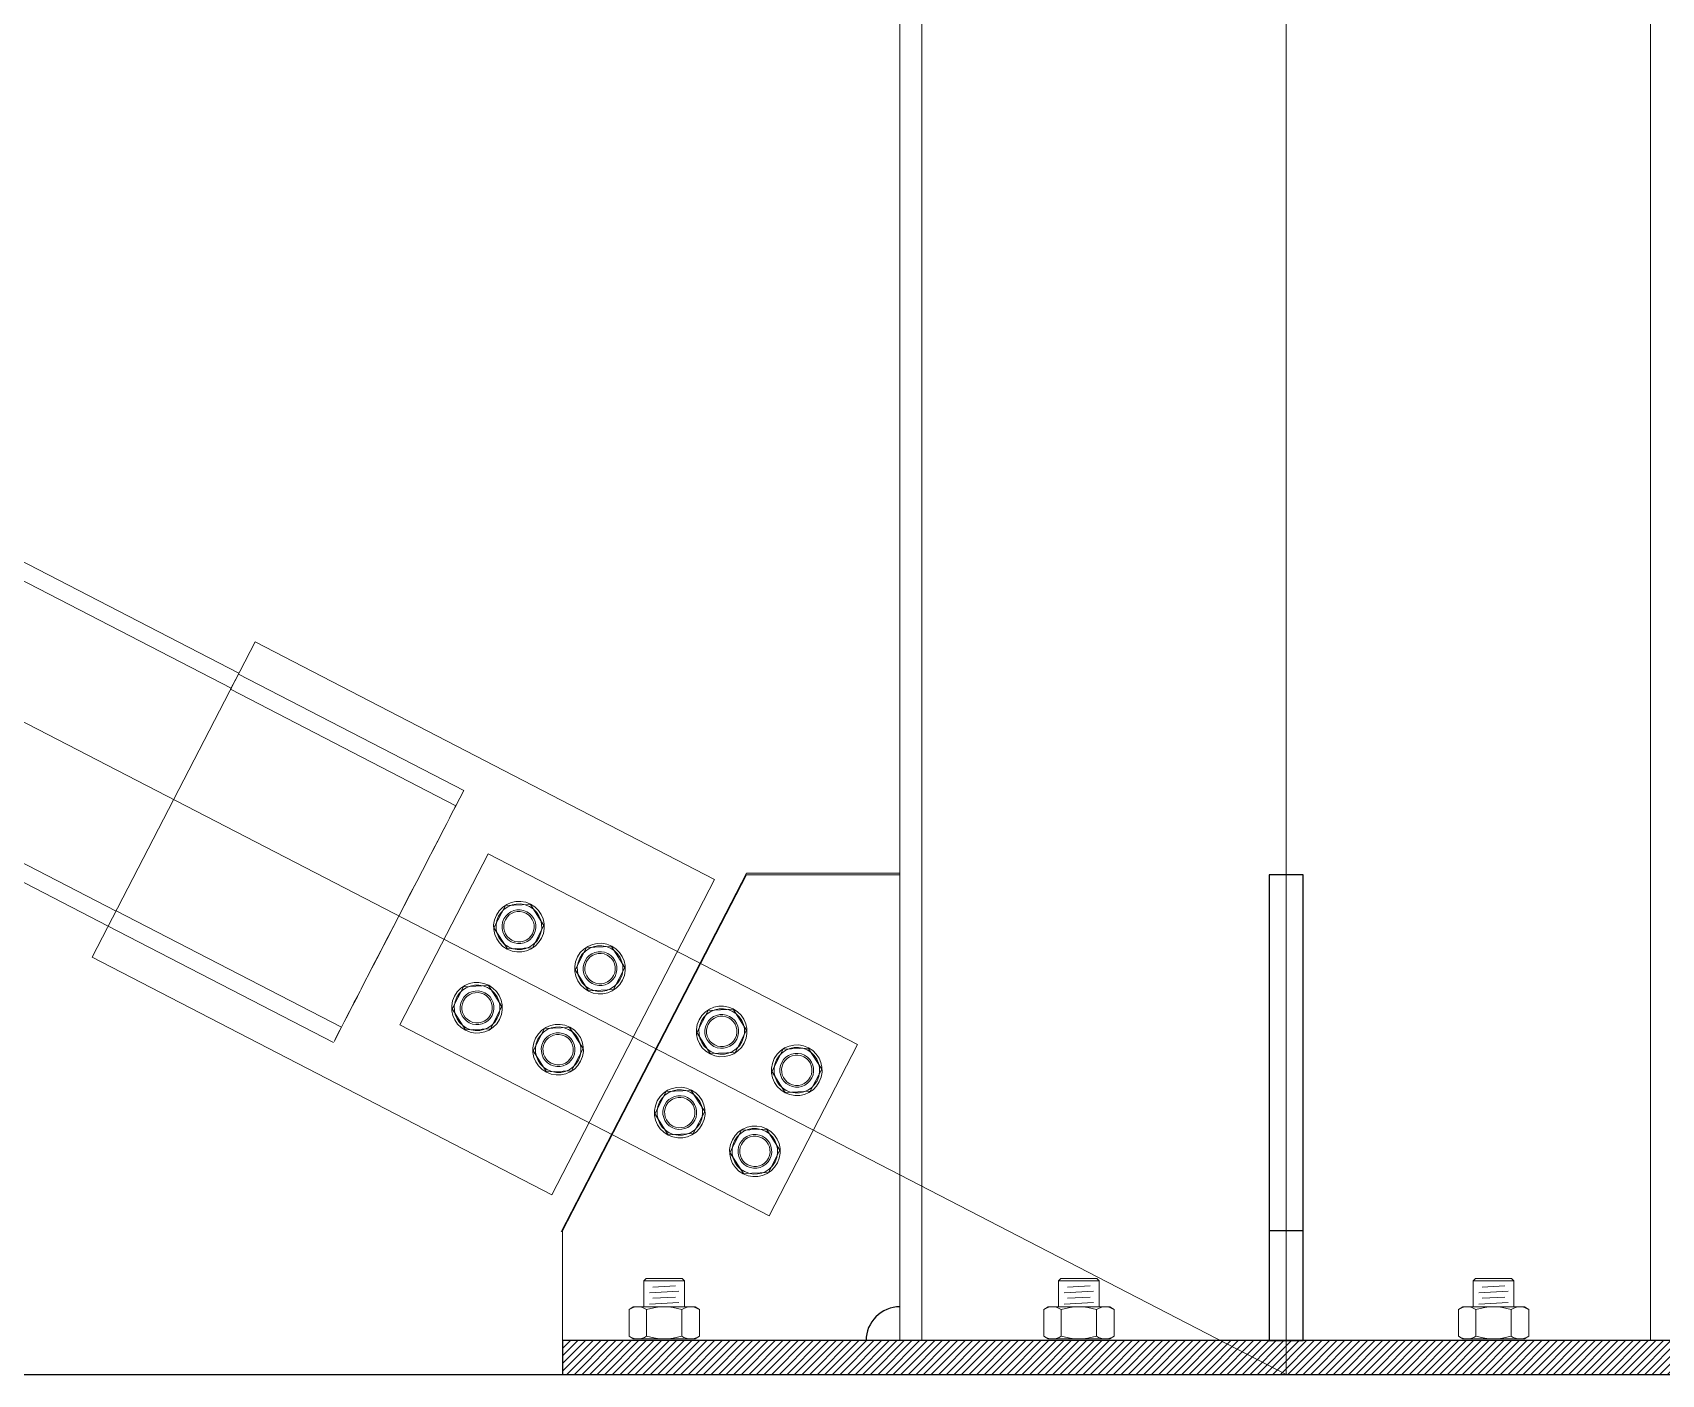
# Model space of a CAD drawing. Header units: millimetres. Extents: x -6949 to 83354, y -55091 to 16861.
# Drawn here: x 21758 to 22722, y -35908 to -35115 of the extents above; entities that cross this region are included whole.
import ezdxf

# ---------------------------------------------------------------- set-up
doc = ezdxf.new("R2010")
doc.units = ezdxf.units.MM
doc.layers.add('A-DETL', color=7, linetype='Continuous', lineweight=18, true_color=0x00a600)
for name, color, linetype, lineweight in [('bulloni', 5, 'Continuous', 18), ('S-BEAM', 7, 'Continuous', 18), ('S-COLS', 7, 'Continuous', 18), ('S-FNDN', 7, 'Continuous', 25), ('S-FSTN', 7, 'Continuous', 18)]:
    doc.layers.add(name, color=color, linetype=linetype, lineweight=lineweight)

msp = doc.modelspace()

# ---------------------------------------------------------------- hatches: boundary and pattern name
h = msp.add_hatch()
h.set_pattern_fill('ANSI31', color=256)
h.set_pattern_definition([(45, (-2529.108, 18137.0808), (-2.24506403, 2.24506403), [])])
h.paths.add_polyline_path([(22670.5, -35888.36), (22928, -35888.36), (22928, -35908.36), (22670.5, -35908.36)])
h.paths.add_polyline_path([(22637.94, -35888.36), (22670.5, -35888.36), (22670.5, -35908.36), (22637.94, -35908.36)])
h.paths.add_polyline_path([(22552.69, -35890.54), (22552.69, -35888.36), (22637.94, -35888.36), (22637.94, -35908.36), (22552.69, -35908.36)])
h.paths.add_polyline_path([(22447.31, -35888.36), (22552.69, -35888.36), (22552.69, -35908.36), (22447.31, -35908.36)])
h.paths.add_polyline_path([(22362.06, -35888.36), (22447.31, -35888.36), (22447.31, -35908.36), (22362.06, -35908.36)])
h.paths.add_polyline_path([(22325.21, -35888.36), (22362.06, -35888.36), (22362.06, -35908.36), (22325.28, -35908.36)])
h.paths.add_polyline_path([(22072, -35888.36), (22325.21, -35888.36), (22325.28, -35908.36), (22072, -35908.36)])

# ---------------------------------------------------------------- linework, layer by layer
msp.add_lwpolyline([(22510, -35612.85), (22490, -35612.85), (22490, -35888.36), (22510, -35888.36)], close=True)
for points in [[(22510, -35823.4), (22490, -35823.4)], [(22928, -35908.36), (22928, -35888.36), (22072, -35888.36), (22072, -35908.36)], [(-3397.89, -35908.36), (41747.77, -35908.36)]]:
    msp.add_lwpolyline(points)
msp.add_arc((22271.44, -35888.29), 19.94, 89.81819, 180.18181)
at = {"layer": 'A-DETL'}
for p, q in [((22500, -35908.36), (15000, -32033.36)), ((22500, -35908.36), (22500, -32033.36)), ((22500, -32033.36), (22500, -35908.36)), ((22500, -32218.36), (22500, -35908.36))]:
    msp.add_line(p, q, dxfattribs=at)
at = {"layer": 'bulloni'}
for p, q in [((22120.1, -35853.01), (22121.43, -35851.68)), ((22120.1, -35853.01), (22120.1, -35868.36)), ((22120.1, -35853.01), (22144.1, -35853.01)), ((22121.43, -35851.68), (22142.77, -35851.68)), ((22142.77, -35851.68), (22144.1, -35853.01)), ((22144.1, -35853.01), (22144.1, -35868.36)), ((22365.4, -35853.01), (22366.73, -35851.68)), ((22365.4, -35853.01), (22365.4, -35868.36)), ((22365.4, -35853.01), (22389.4, -35853.01)), ((22366.73, -35851.68), (22388.07, -35851.68)), ((22388.07, -35851.68), (22389.4, -35853.01)), ((22389.4, -35853.01), (22389.4, -35868.36)), ((22610.7, -35853.01), (22612.03, -35851.68)), ((22610.7, -35853.01), (22610.7, -35868.36)), ((22610.7, -35853.01), (22634.7, -35853.01)), ((22612.03, -35851.68), (22633.37, -35851.68)), ((22633.37, -35851.68), (22634.7, -35853.01)), ((22634.7, -35853.01), (22634.7, -35868.36)), ((22140.77, -35859.12), (22123.43, -35860.09)), ((22138.77, -35855.9), (22125.43, -35856.65)), ((22138.77, -35862.57), (22125.43, -35863.31)), ((22386.07, -35859.12), (22368.73, -35860.09)), ((22384.07, -35855.9), (22370.73, -35856.65)), ((22384.07, -35862.57), (22370.73, -35863.31)), ((22631.37, -35859.12), (22614.03, -35860.09)), ((22629.37, -35855.9), (22616.03, -35856.65)), ((22629.37, -35862.57), (22616.03, -35863.31)), ((22113.83, -35868.36), (22111.32, -35870.03)), ((22111.32, -35885.68), (22111.32, -35870.03)), ((22113.83, -35868.36), (22150.37, -35868.36)), ((22121.71, -35885.68), (22121.71, -35870.03)), ((22140.77, -35865.79), (22123.43, -35866.76)), ((22142.49, -35870.03), (22142.49, -35885.68)), ((22150.37, -35868.36), (22152.89, -35870.03)), ((22152.89, -35885.68), (22152.89, -35870.03)), ((22359.13, -35868.36), (22356.62, -35870.03)), ((22356.62, -35885.68), (22356.62, -35870.03)), ((22359.13, -35868.36), (22395.67, -35868.36)), ((22367.01, -35885.68), (22367.01, -35870.03)), ((22386.07, -35865.79), (22368.73, -35866.76)), ((22387.79, -35870.03), (22387.79, -35885.68)), ((22395.67, -35868.36), (22398.19, -35870.03)), ((22398.19, -35885.68), (22398.19, -35870.03)), ((22604.43, -35868.36), (22601.92, -35870.03)), ((22601.92, -35885.68), (22601.92, -35870.03)), ((22604.43, -35868.36), (22640.97, -35868.36)), ((22612.31, -35885.68), (22612.31, -35870.03)), ((22631.37, -35865.79), (22614.03, -35866.76)), ((22633.09, -35870.03), (22633.09, -35885.68)), ((22640.97, -35868.36), (22643.49, -35870.03)), ((22643.49, -35885.68), (22643.49, -35870.03)), ((22113.83, -35887.36), (22111.32, -35885.68)), ((22113.83, -35887.36), (22150.37, -35887.36)), ((22120.1, -35888.36), (22144.1, -35888.36)), ((22150.37, -35887.36), (22152.89, -35885.68)), ((22359.13, -35887.36), (22356.62, -35885.68)), ((22359.13, -35887.36), (22395.67, -35887.36)), ((22365.4, -35888.36), (22389.4, -35888.36)), ((22395.67, -35887.36), (22398.19, -35885.68)), ((22604.43, -35887.36), (22601.92, -35885.68)), ((22604.43, -35887.36), (22640.97, -35887.36)), ((22610.7, -35888.36), (22634.7, -35888.36)), ((22640.97, -35887.36), (22643.49, -35885.68))]:
    msp.add_line(p, q, dxfattribs=at)
for centre, radius, start, end in [((22116.51, -35877.25), 8.9, 54.26215, 125.73785), ((22132.1, -35901.43), 33.07, 71.68582, 108.31418), ((22147.69, -35877.25), 8.9, 54.26215, 125.73785), ((22361.81, -35877.25), 8.9, 54.26215, 125.73785), ((22377.4, -35901.43), 33.07, 71.68582, 108.31418), ((22392.99, -35877.25), 8.9, 54.26215, 125.73785), ((22607.11, -35877.25), 8.9, 54.26215, 125.73785), ((22622.7, -35901.43), 33.07, 71.68582, 108.31418), ((22638.29, -35877.25), 8.9, 54.26215, 125.73785), ((22116.51, -35878.46), 8.9, 234.26215, 305.73785), ((22132.1, -35854.28), 33.07, 251.68582, 288.31418), ((22147.69, -35878.46), 8.9, 234.26215, 305.73785), ((22361.81, -35878.46), 8.9, 234.26215, 305.73785), ((22377.4, -35854.28), 33.07, 251.68582, 288.31418), ((22392.99, -35878.46), 8.9, 234.26215, 305.73785), ((22607.11, -35878.46), 8.9, 234.26215, 305.73785), ((22622.7, -35854.28), 33.07, 251.68582, 288.31418), ((22638.29, -35878.46), 8.9, 234.26215, 305.73785)]:
    msp.add_arc(centre, radius, start, end, dxfattribs=at)
at = {"layer": 'S-BEAM'}
for p, q in [((21880.49, -35493.56), (19195.99, -34106.56)), ((21875.9, -35502.44), (19191.4, -34115.45)), ((19256.59, -34316.06), (21807.83, -35634.2)), ((19252, -34324.94), (21803.24, -35643.08)), ((21875.59, -35503.04), (21880.22, -35494.09)), ((22013.48, -35562.94), (21880.22, -35494.09)), ((22013.48, -35562.94), (21880.22, -35494.09)), ((22008.86, -35571.9), (21875.59, -35503.04)), ((22008.86, -35571.9), (21875.59, -35503.04)), ((22013.48, -35562.94), (22008.86, -35571.9)), ((21803.51, -35642.55), (21808.14, -35633.59)), ((21941.13, -35702.98), (21807.87, -35634.12)), ((21941.13, -35702.98), (21807.87, -35634.12)), ((21936.5, -35711.93), (21803.24, -35643.08)), ((21936.5, -35711.93), (21803.24, -35643.08)), ((21936.78, -35711.4), (21941.4, -35702.45))]:
    msp.add_line(p, q, dxfattribs=at)
for centre, major_axis, start_param, end_param in [((21841.87, -35568.32), (38.63, 74.76), 6.164036, 6.402302), ((21841.87, -35568.32), (34.04, 65.88), 6.147687, 6.41846), ((21975.13, -35637.17), (38.63, 74.76), 0.119198, 1.570796), ((21975.13, -35637.17), (38.63, 74.76), 4.712389, 6.164068), ((21975.13, -35637.17), (34.04, 65.88), 0.135274, 1.570796), ((21975.13, -35637.17), (34.04, 65.88), 4.712389, 6.147881), ((21841.87, -35568.32), (34.04, 65.88), 3.006319, 3.276558), ((21975.13, -35637.17), (38.63, 74.76), 1.570796, 3.022476), ((21975.13, -35637.17), (38.63, 74.76), 3.260801, 4.712389), ((21975.13, -35637.17), (34.04, 65.88), 1.570796, 3.006432), ((21975.13, -35637.17), (34.04, 65.88), 3.276867, 4.712389)]:
    msp.add_ellipse(centre, major_axis=major_axis, ratio=0.000001, start_param=start_param, end_param=end_param, dxfattribs=at)
at = {"layer": 'S-COLS'}
for p, q in [((22271.5, -23908.36), (22271.5, -35888.35)), ((22284.5, -23908.36), (22284.5, -35888.35)), ((22715.5, -35888.35), (22715.5, -23908.36))]:
    msp.add_line(p, q, dxfattribs=at)
at = {"layer": 'S-FNDN'}
msp.add_line((22000, -35908.36), (22000, -35908.36), dxfattribs=at)
msp.add_line((22000, -35908.36), (22000, -35908.36), dxfattribs=at)
msp.add_line((22000, -35908.36), (22000, -35908.36), dxfattribs=at)
at = {"layer": 'S-FSTN'}
for p, q in [((21890.06, -35475.04), (21793.67, -35661.6)), ((22161.92, -35615.5), (21890.06, -35475.04)), ((21890.06, -35475.04), (21890.06, -35475.04)), ((22027.95, -35600.3), (21975.62, -35701.58)), ((22027.95, -35600.3), (21975.62, -35701.58)), ((22246.5, -35713.22), (22027.95, -35600.3)), ((22027.95, -35600.3), (22027.95, -35600.3)), ((22246.5, -35713.22), (22027.95, -35600.3)), ((22027.95, -35600.3), (22027.95, -35600.3)), ((22180.76, -35611.72), (22071.05, -35824.05)), ((22271.5, -35611.72), (22180.76, -35611.72)), ((22180.76, -35611.72), (22180.76, -35611.72)), ((22271.5, -35888.36), (22271.5, -35611.72)), ((22271.5, -35611.72), (22271.5, -35611.72)), ((22065.53, -35802.07), (22161.92, -35615.5)), ((22161.92, -35615.5), (22161.92, -35615.5)), ((22271.5, -35612.85), (22271.5, -35888.36)), ((22038.18, -35631.04), (22031.4, -35644.17)), ((22052.94, -35630.35), (22038.18, -35631.04)), ((22038.18, -35631.04), (22038.18, -35631.04)), ((22060.92, -35642.79), (22052.94, -35630.35)), ((22052.94, -35630.35), (22052.94, -35630.35)), ((22031.4, -35644.17), (22039.38, -35656.61)), ((22031.4, -35644.17), (22031.4, -35644.17)), ((22054.14, -35655.92), (22060.92, -35642.79)), ((22060.92, -35642.79), (22060.92, -35642.79)), ((22039.38, -35656.61), (22054.14, -35655.92)), ((22039.38, -35656.61), (22039.38, -35656.61)), ((22054.14, -35655.92), (22054.14, -35655.92)), ((22086.16, -35655.83), (22079.37, -35668.96)), ((22100.92, -35655.14), (22086.16, -35655.83)), ((22086.16, -35655.83), (22086.16, -35655.83)), ((22108.9, -35667.58), (22100.92, -35655.14)), ((22100.92, -35655.14), (22100.92, -35655.14)), ((21793.67, -35661.6), (22065.53, -35802.07)), ((21793.67, -35661.6), (21793.67, -35661.6)), ((22079.37, -35668.96), (22087.35, -35681.4)), ((22079.37, -35668.96), (22079.37, -35668.96)), ((22102.12, -35680.71), (22108.9, -35667.58)), ((22108.9, -35667.58), (22108.9, -35667.58)), ((22013.39, -35679.02), (22006.61, -35692.15)), ((22028.16, -35678.33), (22013.39, -35679.02)), ((22013.39, -35679.02), (22013.39, -35679.02)), ((22036.14, -35690.77), (22028.16, -35678.33)), ((22028.16, -35678.33), (22028.16, -35678.33)), ((22087.35, -35681.4), (22102.12, -35680.71)), ((22087.35, -35681.4), (22087.35, -35681.4)), ((22102.12, -35680.71), (22102.12, -35680.71)), ((22006.61, -35692.15), (22014.59, -35704.59)), ((22006.61, -35692.15), (22006.61, -35692.15)), ((22029.35, -35703.9), (22036.14, -35690.77)), ((22036.14, -35690.77), (22036.14, -35690.77)), ((22158.12, -35693.01), (22151.33, -35706.14)), ((22172.88, -35692.32), (22158.12, -35693.01)), ((22158.12, -35693.01), (22158.12, -35693.01)), ((22180.86, -35704.76), (22172.88, -35692.32)), ((22172.88, -35692.32), (22172.88, -35692.32)), ((21975.62, -35701.58), (22194.17, -35814.5)), ((21975.62, -35701.58), (21975.62, -35701.58)), ((21975.62, -35701.58), (22194.17, -35814.5)), ((21975.62, -35701.58), (21975.62, -35701.58)), ((22014.59, -35704.59), (22029.35, -35703.9)), ((22014.59, -35704.59), (22014.59, -35704.59)), ((22029.35, -35703.9), (22029.35, -35703.9)), ((22061.37, -35703.8), (22054.58, -35716.93)), ((22076.13, -35703.11), (22061.37, -35703.8)), ((22061.37, -35703.8), (22061.37, -35703.8)), ((22084.11, -35715.55), (22076.13, -35703.11)), ((22076.13, -35703.11), (22076.13, -35703.11)), ((22151.33, -35706.14), (22159.31, -35718.58)), ((22151.33, -35706.14), (22151.33, -35706.14)), ((22174.08, -35717.89), (22180.86, -35704.76)), ((22180.86, -35704.76), (22180.86, -35704.76)), ((22054.58, -35716.93), (22062.56, -35729.37)), ((22054.58, -35716.93), (22054.58, -35716.93)), ((22077.33, -35728.68), (22084.11, -35715.55)), ((22084.11, -35715.55), (22084.11, -35715.55)), ((22159.31, -35718.58), (22174.08, -35717.89)), ((22159.31, -35718.58), (22159.31, -35718.58)), ((22174.08, -35717.89), (22174.08, -35717.89)), ((22194.17, -35814.5), (22246.5, -35713.22)), ((22194.17, -35814.5), (22246.5, -35713.22)), ((22202.54, -35715.96), (22195.76, -35729.09)), ((22217.3, -35715.27), (22202.54, -35715.96)), ((22202.54, -35715.96), (22202.54, -35715.96)), ((22225.28, -35727.71), (22217.3, -35715.27)), ((22217.3, -35715.27), (22217.3, -35715.27)), ((22246.5, -35713.22), (22246.5, -35713.22)), ((22246.5, -35713.22), (22246.5, -35713.22)), ((22218.5, -35740.84), (22225.28, -35727.71)), ((22225.28, -35727.71), (22225.28, -35727.71)), ((22062.56, -35729.37), (22077.33, -35728.68)), ((22062.56, -35729.37), (22062.56, -35729.37)), ((22077.33, -35728.68), (22077.33, -35728.68)), ((22195.76, -35729.09), (22203.74, -35741.53)), ((22195.76, -35729.09), (22195.76, -35729.09)), ((22271.5, -35735.04), (22271.5, -35765.04)), ((22271.5, -35735.6), (22271.5, -35765.6)), ((22133.33, -35740.98), (22126.55, -35754.11)), ((22148.1, -35740.29), (22133.33, -35740.98)), ((22133.33, -35740.98), (22133.33, -35740.98)), ((22156.07, -35752.73), (22148.1, -35740.29)), ((22148.1, -35740.29), (22148.1, -35740.29)), ((22203.74, -35741.53), (22218.5, -35740.84)), ((22203.74, -35741.53), (22203.74, -35741.53)), ((22218.5, -35740.84), (22218.5, -35740.84)), ((22126.55, -35754.11), (22134.53, -35766.55)), ((22126.55, -35754.11), (22126.55, -35754.11)), ((22149.29, -35765.86), (22156.07, -35752.73)), ((22156.07, -35752.73), (22156.07, -35752.73)), ((22134.53, -35766.55), (22149.29, -35765.86)), ((22134.53, -35766.55), (22134.53, -35766.55)), ((22149.29, -35765.86), (22149.29, -35765.86)), ((22177.75, -35763.93), (22170.97, -35777.06)), ((22192.52, -35763.24), (22177.75, -35763.93)), ((22177.75, -35763.93), (22177.75, -35763.93)), ((22200.5, -35775.68), (22192.52, -35763.24)), ((22192.52, -35763.24), (22192.52, -35763.24)), ((22193.71, -35788.82), (22200.5, -35775.68)), ((22200.5, -35775.68), (22200.5, -35775.68)), ((22170.97, -35777.06), (22178.95, -35789.51)), ((22170.97, -35777.06), (22170.97, -35777.06)), ((22178.95, -35789.51), (22193.71, -35788.82)), ((22178.95, -35789.51), (22178.95, -35789.51)), ((22193.71, -35788.82), (22193.71, -35788.82)), ((22065.53, -35802.07), (22065.53, -35802.07)), ((22194.17, -35814.5), (22194.17, -35814.5)), ((22194.17, -35814.5), (22194.17, -35814.5)), ((22071.05, -35824.05), (22071.05, -35824.05)), ((22271.5, -35888.36), (22071.97, -35888.36)), ((22156.73, -35888.36), (22186.73, -35888.36)), ((22713.5, -35888.36), (22743.5, -35888.36))]:
    msp.add_line(p, q, dxfattribs=at)
for points in [[(22071.97, -35888.36), (22071.97, -35823.4), (22180.76, -35612.85), (22271.5, -35612.85)], [(22071.97, -35888.36), (22071.97, -35823.4), (22180.76, -35612.85), (22271.5, -35612.85)], [(22928.03, -35888.36), (22928.03, -35888.36), (22928.03, -35888.36), (22071.97, -35888.36), (22071.97, -35908.36), (22928.03, -35908.36), (22928.03, -35908.36), (22928.03, -35888.36)]]:
    msp.add_lwpolyline(points, dxfattribs=at)
for centre, radius, start, end in [((22046.16, -35643.48), 15, 332.67611, 152.67611), ((22046.16, -35643.48), 13.5, 332.67611, 152.67611), ((22046.16, -35643.48), 15, 152.67611, 332.67611), ((22046.16, -35643.48), 13.5, 152.67611, 332.67611), ((22046.16, -35643.48), 10, 152.67611, 332.67611), ((22046.16, -35643.48), 10, 152.67611, 332.67611), ((22046.16, -35643.48), 10, 152.67611, 332.67611), ((22046.16, -35643.48), 9, 152.67611, 332.67611), ((22046.16, -35643.48), 9, 152.67611, 332.67611), ((22046.16, -35643.48), 10, 332.67611, 152.67611), ((22046.16, -35643.48), 10, 332.67611, 152.67611), ((22046.16, -35643.48), 10, 332.67611, 152.67611), ((22046.16, -35643.48), 9, 332.67611, 152.67611), ((22046.16, -35643.48), 9, 332.67611, 152.67611), ((22094.14, -35668.27), 15, 332.67611, 152.67611), ((22094.14, -35668.27), 13.5, 332.67611, 152.67611), ((22094.14, -35668.27), 10, 332.67611, 152.67611), ((22094.14, -35668.27), 10, 332.67611, 152.67611), ((22094.14, -35668.27), 10, 332.67611, 152.67611), ((22094.14, -35668.27), 9, 332.67611, 152.67611), ((22094.14, -35668.27), 9, 332.67611, 152.67611), ((22094.14, -35668.27), 15, 152.67611, 332.67611), ((22094.14, -35668.27), 13.5, 152.67611, 332.67611), ((22094.14, -35668.27), 10, 152.67611, 332.67611), ((22094.14, -35668.27), 10, 152.67611, 332.67611), ((22094.14, -35668.27), 10, 152.67611, 332.67611), ((22094.14, -35668.27), 9, 152.67611, 332.67611), ((22094.14, -35668.27), 9, 152.67611, 332.67611), ((22021.37, -35691.46), 15, 332.67611, 152.67611), ((22021.37, -35691.46), 13.5, 332.67611, 152.67611), ((22021.37, -35691.46), 15, 152.67611, 332.67611), ((22021.37, -35691.46), 13.5, 152.67611, 332.67611), ((22021.37, -35691.46), 10, 152.67611, 332.67611), ((22021.37, -35691.46), 10, 152.67611, 332.67611), ((22021.37, -35691.46), 10, 152.67611, 332.67611), ((22021.37, -35691.46), 9, 152.67611, 332.67611), ((22021.37, -35691.46), 9, 152.67611, 332.67611), ((22021.37, -35691.46), 10, 332.67611, 152.67611), ((22021.37, -35691.46), 10, 332.67611, 152.67611), ((22021.37, -35691.46), 10, 332.67611, 152.67611), ((22021.37, -35691.46), 9, 332.67611, 152.67611), ((22021.37, -35691.46), 9, 332.67611, 152.67611), ((22166.1, -35705.45), 15, 152.67611, 332.67611), ((22166.1, -35705.45), 13.5, 152.67611, 332.67611), ((22166.1, -35705.45), 15, 332.67611, 152.67611), ((22166.1, -35705.45), 13.5, 332.67611, 152.67611), ((22166.1, -35705.45), 10, 332.67611, 152.67611), ((22166.1, -35705.45), 10, 332.67611, 152.67611), ((22166.1, -35705.45), 10, 332.67611, 152.67611), ((22166.1, -35705.45), 9, 332.67611, 152.67611), ((22166.1, -35705.45), 9, 332.67611, 152.67611), ((22069.35, -35716.24), 15, 332.67611, 152.67611), ((22069.35, -35716.24), 13.5, 332.67611, 152.67611), ((22069.35, -35716.24), 10, 332.67611, 152.67611), ((22069.35, -35716.24), 10, 332.67611, 152.67611), ((22069.35, -35716.24), 10, 332.67611, 152.67611), ((22069.35, -35716.24), 9, 332.67611, 152.67611), ((22069.35, -35716.24), 9, 332.67611, 152.67611), ((22166.1, -35705.45), 10, 152.67611, 332.67611), ((22166.1, -35705.45), 10, 152.67611, 332.67611), ((22166.1, -35705.45), 10, 152.67611, 332.67611), ((22166.1, -35705.45), 9, 152.67611, 332.67611), ((22166.1, -35705.45), 9, 152.67611, 332.67611), ((22069.35, -35716.24), 15, 152.67611, 332.67611), ((22069.35, -35716.24), 13.5, 152.67611, 332.67611), ((22069.35, -35716.24), 10, 152.67611, 332.67611), ((22069.35, -35716.24), 10, 152.67611, 332.67611), ((22069.35, -35716.24), 10, 152.67611, 332.67611), ((22069.35, -35716.24), 9, 152.67611, 332.67611), ((22069.35, -35716.24), 9, 152.67611, 332.67611), ((22210.52, -35728.4), 15, 332.67611, 152.67611), ((22210.52, -35728.4), 13.5, 332.67611, 152.67611), ((22210.52, -35728.4), 10, 332.67611, 152.67611), ((22210.52, -35728.4), 10, 332.67611, 152.67611), ((22210.52, -35728.4), 10, 332.67611, 152.67611), ((22210.52, -35728.4), 15, 152.67611, 332.67611), ((22210.52, -35728.4), 13.5, 152.67611, 332.67611), ((22210.52, -35728.4), 10, 152.67611, 332.67611), ((22210.52, -35728.4), 10, 152.67611, 332.67611), ((22210.52, -35728.4), 10, 152.67611, 332.67611), ((22210.52, -35728.4), 9, 152.67611, 332.67611), ((22210.52, -35728.4), 9, 152.67611, 332.67611), ((22210.52, -35728.4), 9, 332.67611, 152.67611), ((22210.52, -35728.4), 9, 332.67611, 152.67611), ((22141.31, -35753.42), 15, 152.67611, 332.67611), ((22141.31, -35753.42), 13.5, 152.67611, 332.67611), ((22141.31, -35753.42), 15, 332.67611, 152.67611), ((22141.31, -35753.42), 13.5, 332.67611, 152.67611), ((22141.31, -35753.42), 10, 332.67611, 152.67611), ((22141.31, -35753.42), 10, 332.67611, 152.67611), ((22141.31, -35753.42), 10, 332.67611, 152.67611), ((22141.31, -35753.42), 9, 332.67611, 152.67611), ((22141.31, -35753.42), 9, 332.67611, 152.67611), ((22141.31, -35753.42), 10, 152.67611, 332.67611), ((22141.31, -35753.42), 10, 152.67611, 332.67611), ((22141.31, -35753.42), 10, 152.67611, 332.67611), ((22141.31, -35753.42), 9, 152.67611, 332.67611), ((22141.31, -35753.42), 9, 152.67611, 332.67611), ((22185.73, -35776.37), 15, 332.67611, 152.67611), ((22185.73, -35776.37), 13.5, 332.67611, 152.67611), ((22185.73, -35776.37), 10, 332.67611, 152.67611), ((22185.73, -35776.37), 10, 332.67611, 152.67611), ((22185.73, -35776.37), 10, 332.67611, 152.67611), ((22185.73, -35776.37), 15, 152.67611, 332.67611), ((22185.73, -35776.37), 13.5, 152.67611, 332.67611), ((22185.73, -35776.37), 10, 152.67611, 332.67611), ((22185.73, -35776.37), 10, 152.67611, 332.67611), ((22185.73, -35776.37), 10, 152.67611, 332.67611), ((22185.73, -35776.37), 9, 152.67611, 332.67611), ((22185.73, -35776.37), 9, 152.67611, 332.67611), ((22185.73, -35776.37), 9, 332.67611, 152.67611), ((22185.73, -35776.37), 9, 332.67611, 152.67611)]:
    msp.add_arc(centre, radius, start, end, dxfattribs=at)

doc.saveas('drawing.dxf')
